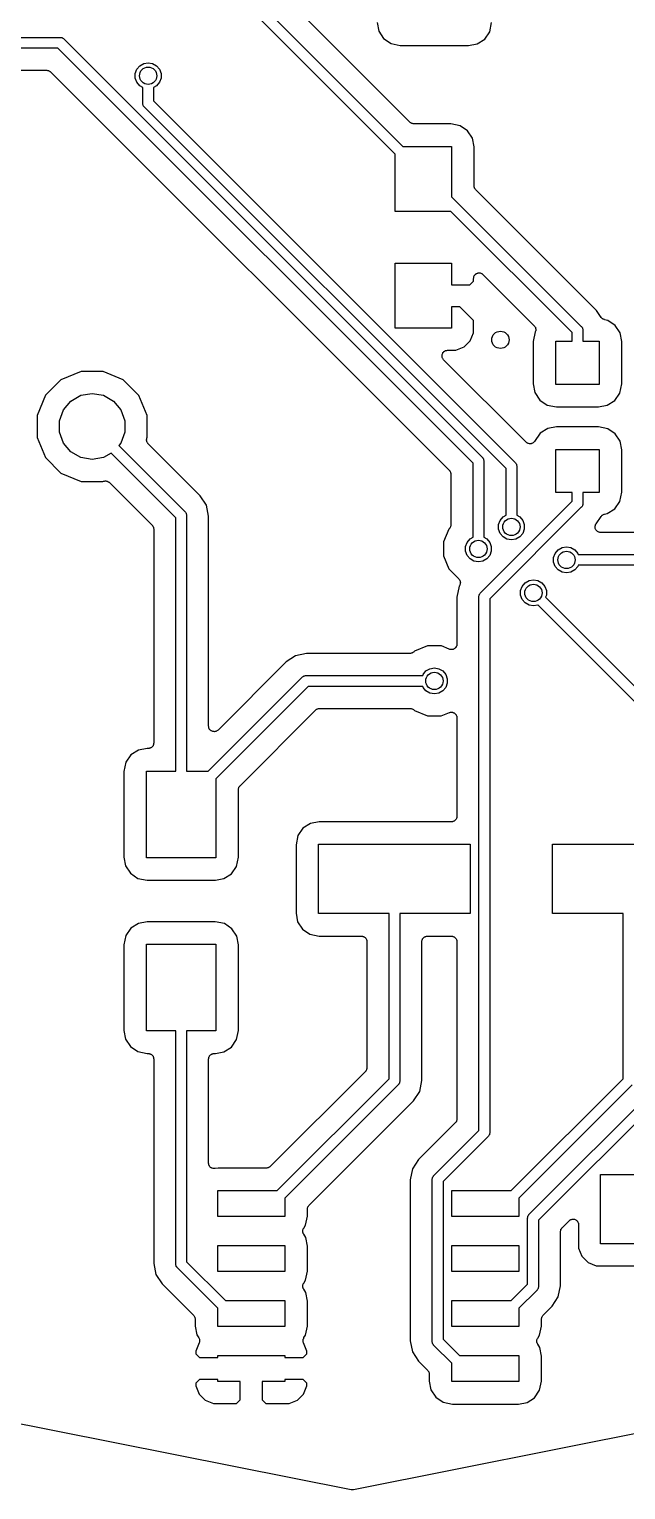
# Model space of a CAD drawing. Extents: x 10 to 287, y -200 to -10.
# Drawn here: x 142.54 to 156.31, y -129.42 to -95.7 of the extents above; entities that cross this region are included whole.
import ezdxf

# ---------------------------------------------------------------- set-up
doc = ezdxf.new("R2010")
doc.units = 0
doc.header["$MEASUREMENT"] = 0
doc.layers.add('BLACK', color=7, linetype='CONTINUOUS')

msp = doc.modelspace()

# ---------------------------------------------------------------- linework, layer by layer
at = {"layer": 'Black'}
for p, q in [((150.988, -98.5808), (146.795, -94.3881)), ((147.142, -94.381), (151.165, -98.404)), ((151.326, -97.8464), (148.585, -95.1058)), ((150.572, -95.5442), (150.609, -95.7435)), ((150.609, -95.7435), (150.721, -95.9171)), ((153.169, -95.7575), (153.212, -95.5433)), ((142.002, -95.887), (143.256, -95.887)), ((143.256, -95.887), (143.261, -95.888)), ((143.261, -95.888), (143.267, -95.8875)), ((143.267, -95.8875), (143.283, -95.8917)), ((143.283, -95.8917), (143.299, -95.8945)), ((143.299, -95.8945), (143.304, -95.8973)), ((143.304, -95.8973), (143.309, -95.8987)), ((143.309, -95.8987), (143.322, -95.9081)), ((143.322, -95.9081), (143.336, -95.9162)), ((143.336, -95.9162), (143.34, -95.9205)), ((143.34, -95.9205), (143.344, -95.9236)), ((143.344, -95.9236), (152.996, -105.576)), ((150.721, -95.9171), (150.891, -96.0331)), ((150.891, -96.0331), (151.105, -96.0764)), ((151.105, -96.0764), (152.68, -96.0764)), ((152.68, -96.0764), (152.879, -96.0389)), ((152.879, -96.0389), (153.053, -95.9272)), ((153.053, -95.9272), (153.169, -95.7575)), ((143.204, -96.137), (142.002, -96.137)), ((152.783, -105.716), (143.204, -96.137)), ((142.294, -96.645), (142.941, -96.645)), ((142.941, -96.645), (142.947, -96.646)), ((142.947, -96.646), (142.952, -96.6455)), ((142.952, -96.6455), (142.968, -96.6498)), ((142.968, -96.6498), (142.985, -96.6527)), ((142.985, -96.6527), (142.989, -96.6555)), ((142.989, -96.6555), (142.995, -96.6569)), ((142.995, -96.6569), (143.008, -96.6664)), ((143.008, -96.6664), (143.023, -96.6747)), ((143.023, -96.6747), (143.026, -96.679)), ((143.026, -96.679), (143.031, -96.6822)), ((143.031, -96.6822), (152.238, -105.889)), ((144.991, -96.7217), (145.027, -96.6234)), ((144.991, -96.8263), (144.991, -96.7217)), ((145.027, -96.6234), (145.094, -96.5433)), ((145.094, -96.5433), (145.185, -96.491)), ((145.185, -96.491), (145.288, -96.4729)), ((145.288, -96.4729), (145.391, -96.491)), ((145.391, -96.491), (145.482, -96.5433)), ((145.482, -96.5433), (145.549, -96.6234)), ((145.549, -96.6234), (145.585, -96.7217)), ((145.585, -96.7217), (145.585, -96.8263)), ((145.027, -96.9246), (144.991, -96.8263)), ((145.094, -97.0047), (145.027, -96.9246)), ((145.163, -97.0443), (145.094, -97.0047)), ((145.163, -97.4076), (145.163, -97.0443)), ((145.482, -97.0047), (145.413, -97.0443)), ((145.413, -97.0443), (145.413, -97.3558)), ((145.549, -96.9246), (145.482, -97.0047)), ((145.585, -96.8263), (145.549, -96.9246)), ((145.164, -97.413), (145.163, -97.4076)), ((145.163, -97.4185), (145.164, -97.413)), ((145.168, -97.4343), (145.163, -97.4185)), ((145.171, -97.4503), (145.168, -97.4343)), ((145.413, -97.3558), (153.758, -105.701)), ((145.173, -97.4551), (145.171, -97.4503)), ((145.175, -97.4604), (145.173, -97.4551)), ((145.184, -97.4738), (145.175, -97.4604)), ((145.192, -97.4879), (145.184, -97.4738)), ((145.196, -97.4915), (145.192, -97.4879)), ((145.2, -97.496), (145.196, -97.4915)), ((153.545, -105.841), (145.2, -97.496)), ((151.33, -97.8496), (151.326, -97.8464)), ((151.334, -97.8538), (151.33, -97.8496)), ((151.348, -97.8621), (151.334, -97.8538)), ((151.362, -97.8717), (151.348, -97.8621)), ((151.367, -97.8731), (151.362, -97.8717)), ((151.372, -97.8759), (151.367, -97.8731)), ((151.388, -97.8788), (151.372, -97.8759)), ((151.404, -97.8831), (151.388, -97.8788)), ((151.41, -97.8826), (151.404, -97.8831)), ((151.415, -97.8836), (151.41, -97.8826)), ((152.275, -97.8836), (151.415, -97.8836)), ((152.489, -97.9269), (152.275, -97.8836)), ((152.659, -98.0429), (152.489, -97.9269)), ((152.771, -98.2165), (152.659, -98.0429)), ((151.165, -98.404), (152.288, -98.404)), ((152.288, -98.404), (152.288, -99.5652)), ((152.808, -98.4158), (152.771, -98.2165)), ((152.808, -99.3146), (152.808, -98.4158)), ((150.988, -99.904), (150.988, -98.5808)), ((152.809, -99.3201), (152.808, -99.3146)), ((152.809, -99.3257), (152.809, -99.3201)), ((152.813, -99.3417), (152.809, -99.3257)), ((152.816, -99.3581), (152.813, -99.3417)), ((152.819, -99.3629), (152.816, -99.3581)), ((152.82, -99.3683), (152.819, -99.3629)), ((152.83, -99.3819), (152.82, -99.3683)), ((152.838, -99.3963), (152.83, -99.3819)), ((152.842, -99.3999), (152.838, -99.3963)), ((152.846, -99.4044), (152.842, -99.3999)), ((155.633, -102.192), (152.846, -99.4044)), ((152.288, -99.5652), (155.282, -102.56)), ((152.273, -99.904), (150.988, -99.904)), ((155.069, -102.7), (152.273, -99.904)), ((150.988, -102.604), (150.988, -101.104)), ((150.988, -101.104), (152.288, -101.104)), ((152.288, -101.104), (152.288, -101.6)), ((152.796, -101.452), (152.799, -101.435)), ((152.796, -101.516), (152.796, -101.452)), ((152.799, -101.435), (152.8, -101.419)), ((152.8, -101.419), (152.803, -101.414)), ((152.803, -101.414), (152.804, -101.408)), ((152.804, -101.408), (152.812, -101.394)), ((152.812, -101.394), (152.819, -101.379)), ((152.819, -101.379), (152.823, -101.375)), ((152.823, -101.375), (152.826, -101.37)), ((152.826, -101.37), (152.838, -101.36)), ((152.838, -101.36), (152.85, -101.348)), ((152.85, -101.348), (152.855, -101.345)), ((152.855, -101.345), (152.859, -101.342)), ((152.859, -101.342), (152.875, -101.336)), ((152.875, -101.336), (152.89, -101.329)), ((152.89, -101.329), (152.896, -101.329)), ((152.896, -101.329), (152.901, -101.327)), ((152.901, -101.327), (152.918, -101.327)), ((152.918, -101.327), (152.934, -101.325)), ((152.934, -101.325), (152.939, -101.327)), ((152.939, -101.327), (152.945, -101.327)), ((152.945, -101.327), (152.961, -101.332)), ((152.961, -101.332), (152.977, -101.337)), ((152.977, -101.337), (152.981, -101.34)), ((152.981, -101.34), (152.987, -101.342)), ((152.987, -101.342), (152.999, -101.352)), ((152.999, -101.352), (153.013, -101.362)), ((153.013, -101.362), (154.195, -102.545)), ((152.288, -101.6), (152.712, -101.6)), ((152.712, -101.6), (152.796, -101.516)), ((152.477, -102.108), (152.288, -102.108)), ((152.288, -102.108), (152.288, -102.604)), ((152.796, -102.427), (152.477, -102.108)), ((152.796, -102.705), (152.796, -102.427)), ((155.74, -102.352), (155.633, -102.192)), ((155.744, -102.356), (155.74, -102.352)), ((155.746, -102.36), (155.744, -102.356)), ((155.759, -102.371), (155.746, -102.36)), ((155.77, -102.384), (155.759, -102.371)), ((155.775, -102.386), (155.77, -102.384)), ((155.779, -102.39), (155.775, -102.386)), ((155.795, -102.396), (155.779, -102.39)), ((155.81, -102.403), (155.795, -102.396)), ((155.815, -102.404), (155.81, -102.403)), ((155.82, -102.406), (155.815, -102.404)), ((155.895, -102.421), (155.82, -102.406)), ((156.065, -102.537), (155.895, -102.421)), ((152.288, -102.604), (150.988, -102.604)), ((152.719, -102.892), (152.796, -102.705)), ((154.219, -102.688), (154.174, -102.911)), ((154.195, -102.545), (154.208, -102.562)), ((154.208, -102.562), (154.22, -102.579)), ((154.228, -102.667), (154.219, -102.687)), ((154.219, -102.687), (154.219, -102.688)), ((154.22, -102.579), (154.22, -102.58)), ((154.22, -102.58), (154.221, -102.581)), ((154.221, -102.581), (154.226, -102.601)), ((154.226, -102.601), (154.232, -102.622)), ((154.229, -102.666), (154.228, -102.667)), ((154.228, -102.667), (154.228, -102.667)), ((154.23, -102.644), (154.229, -102.666)), ((154.232, -102.623), (154.23, -102.644)), ((154.232, -102.622), (154.232, -102.623)), ((154.232, -102.623), (154.232, -102.623)), ((155.069, -102.898), (155.069, -102.7)), ((155.282, -102.56), (155.286, -102.564)), ((155.286, -102.564), (155.29, -102.568)), ((155.29, -102.568), (155.298, -102.582)), ((155.298, -102.582), (155.307, -102.595)), ((155.307, -102.595), (155.309, -102.6)), ((155.309, -102.6), (155.311, -102.605)), ((155.311, -102.605), (155.314, -102.621)), ((155.314, -102.621), (155.319, -102.637)), ((155.319, -102.637), (155.318, -102.643)), ((155.318, -102.643), (155.319, -102.648)), ((155.319, -102.648), (155.319, -102.898)), ((156.177, -102.711), (156.065, -102.537)), ((156.214, -102.91), (156.177, -102.711)), ((152.084, -103.175), (152.088, -103.171)), ((152.088, -103.171), (152.09, -103.166)), ((152.09, -103.166), (152.102, -103.154)), ((152.102, -103.154), (152.113, -103.142)), ((152.113, -103.142), (152.117, -103.139)), ((152.117, -103.139), (152.121, -103.135)), ((152.121, -103.135), (152.136, -103.128)), ((152.136, -103.128), (152.151, -103.12)), ((152.151, -103.12), (152.156, -103.119)), ((152.156, -103.119), (152.161, -103.116)), ((152.161, -103.116), (152.178, -103.115)), ((152.178, -103.115), (152.194, -103.112)), ((152.194, -103.112), (152.389, -103.112)), ((152.389, -103.112), (152.576, -103.035)), ((152.576, -103.035), (152.719, -102.892)), ((154.174, -102.911), (154.174, -103.886)), ((154.694, -103.898), (154.694, -102.898)), ((154.694, -102.898), (155.069, -102.898)), ((155.319, -102.898), (155.694, -102.898)), ((155.694, -102.898), (155.694, -103.898)), ((156.214, -103.885), (156.214, -102.91)), ((152.068, -103.25), (152.069, -103.234)), ((152.069, -103.255), (152.068, -103.25)), ((152.069, -103.217), (152.071, -103.212)), ((152.069, -103.234), (152.069, -103.217)), ((152.069, -103.261), (152.069, -103.255)), ((152.075, -103.277), (152.069, -103.261)), ((152.071, -103.212), (152.072, -103.206)), ((152.072, -103.206), (152.079, -103.191)), ((152.079, -103.293), (152.075, -103.277)), ((152.079, -103.191), (152.084, -103.175)), ((152.082, -103.297), (152.079, -103.293)), ((152.084, -103.302), (152.082, -103.297)), ((152.095, -103.315), (152.084, -103.302)), ((152.104, -103.329), (152.095, -103.315)), ((154.009, -105.234), (152.104, -103.329)), ((143.276, -103.793), (142.918, -104.15)), ((143.742, -103.6), (143.276, -103.793)), ((144.248, -103.6), (143.742, -103.6)), ((144.714, -103.794), (144.248, -103.6)), ((145.071, -104.152), (144.714, -103.794)), ((142.918, -104.15), (142.724, -104.616)), ((143.502, -104.284), (143.732, -104.151)), ((143.732, -104.151), (143.994, -104.105)), ((143.994, -104.105), (144.256, -104.151)), ((144.256, -104.151), (144.486, -104.284)), ((145.264, -104.618), (145.071, -104.152)), ((154.174, -103.886), (154.211, -104.085)), ((154.211, -104.085), (154.323, -104.259)), ((155.694, -103.898), (154.694, -103.898)), ((156.055, -104.269), (156.171, -104.099)), ((156.171, -104.099), (156.214, -103.885)), ((143.241, -104.737), (143.332, -104.488)), ((143.332, -104.488), (143.502, -104.284)), ((144.486, -104.284), (144.656, -104.488)), ((144.656, -104.488), (144.747, -104.737)), ((154.323, -104.259), (154.493, -104.375)), ((154.493, -104.375), (154.707, -104.418)), ((154.707, -104.418), (155.682, -104.418)), ((155.682, -104.418), (155.881, -104.381)), ((155.881, -104.381), (156.055, -104.269)), ((142.724, -104.616), (142.724, -105.122)), ((143.241, -105.003), (143.241, -104.737)), ((144.747, -104.737), (144.747, -105.003)), ((145.264, -105.124), (145.264, -104.618)), ((142.724, -105.122), (142.917, -105.588)), ((143.332, -105.252), (143.241, -105.003)), ((144.747, -105.003), (144.656, -105.252)), ((145.251, -105.174), (145.254, -105.16)), ((145.252, -105.182), (145.251, -105.174)), ((145.252, -105.19), (145.252, -105.182)), ((145.255, -105.204), (145.252, -105.19)), ((145.254, -105.16), (145.256, -105.147)), ((145.256, -105.147), (145.259, -105.139)), ((145.259, -105.139), (145.261, -105.131)), ((145.261, -105.131), (145.264, -105.124)), ((154.333, -105.027), (154.204, -105.216)), ((154.507, -104.915), (154.333, -105.027)), ((154.706, -104.878), (154.507, -104.915)), ((155.681, -104.878), (154.706, -104.878)), ((155.895, -104.921), (155.681, -104.878)), ((156.065, -105.037), (155.895, -104.921)), ((156.177, -105.211), (156.065, -105.037)), ((143.502, -105.456), (143.332, -105.252)), ((143.732, -105.589), (143.502, -105.456)), ((144.433, -105.486), (144.256, -105.589)), ((145.925, -106.978), (144.433, -105.486)), ((144.656, -105.252), (144.609, -105.309)), ((144.609, -105.309), (146.138, -106.838)), ((145.257, -105.217), (145.255, -105.204)), ((145.261, -105.225), (145.257, -105.217)), ((145.263, -105.233), (145.261, -105.225)), ((145.271, -105.244), (145.263, -105.233)), ((145.277, -105.257), (145.271, -105.244)), ((145.284, -105.262), (145.277, -105.257)), ((145.288, -105.269), (145.284, -105.262)), ((146.489, -106.47), (145.288, -105.269)), ((154.01, -105.234), (154.009, -105.234)), ((154.01, -105.235), (154.01, -105.234)), ((154.028, -105.247), (154.01, -105.235)), ((154.045, -105.259), (154.028, -105.247)), ((154.046, -105.259), (154.045, -105.259)), ((154.047, -105.26), (154.046, -105.259)), ((154.067, -105.265), (154.047, -105.26)), ((154.088, -105.27), (154.067, -105.265)), ((154.089, -105.27), (154.088, -105.27)), ((154.111, -105.268), (154.089, -105.271)), ((154.089, -105.271), (154.089, -105.27)), ((154.132, -105.267), (154.111, -105.268)), ((154.133, -105.266), (154.132, -105.267)), ((154.153, -105.257), (154.133, -105.266)), ((154.133, -105.266), (154.133, -105.266)), ((154.172, -105.248), (154.153, -105.257)), ((154.173, -105.247), (154.172, -105.247)), ((154.172, -105.247), (154.172, -105.248)), ((154.188, -105.232), (154.173, -105.247)), ((154.203, -105.217), (154.188, -105.232)), ((154.204, -105.216), (154.203, -105.216)), ((154.203, -105.216), (154.203, -105.217)), ((154.694, -106.398), (154.694, -105.398)), ((154.694, -105.398), (155.694, -105.398)), ((155.694, -105.398), (155.694, -106.398)), ((156.214, -105.41), (156.177, -105.211)), ((156.214, -106.385), (156.214, -105.41)), ((142.917, -105.588), (143.274, -105.946)), ((143.994, -105.635), (143.732, -105.589)), ((144.256, -105.589), (143.994, -105.635)), ((152.783, -107.426), (152.783, -105.716)), ((152.996, -105.576), (153, -105.58)), ((153, -105.58), (153.004, -105.584)), ((153.004, -105.584), (153.012, -105.598)), ((153.012, -105.598), (153.021, -105.611)), ((153.021, -105.611), (153.023, -105.616)), ((153.023, -105.616), (153.025, -105.621)), ((153.025, -105.621), (153.028, -105.637)), ((153.028, -105.637), (153.033, -105.653)), ((153.033, -105.653), (153.032, -105.659)), ((153.032, -105.659), (153.033, -105.664)), ((153.033, -105.664), (153.033, -107.426)), ((153.545, -106.918), (153.545, -105.841)), ((153.758, -105.701), (153.762, -105.706)), ((153.762, -105.706), (153.766, -105.709)), ((153.766, -105.709), (153.774, -105.723)), ((153.774, -105.723), (153.783, -105.737)), ((153.783, -105.737), (153.785, -105.742)), ((153.785, -105.742), (153.787, -105.747)), ((153.787, -105.747), (153.79, -105.763)), ((153.79, -105.763), (153.795, -105.779)), ((153.795, -105.779), (153.794, -105.784)), ((153.794, -105.784), (153.795, -105.79)), ((153.795, -105.79), (153.795, -106.918)), ((143.274, -105.946), (143.74, -106.14)), ((143.74, -106.14), (144.246, -106.14)), ((144.246, -106.14), (144.255, -106.136)), ((144.255, -106.136), (144.263, -106.135)), ((144.263, -106.135), (144.27, -106.131)), ((144.27, -106.131), (144.284, -106.13)), ((144.284, -106.13), (144.298, -106.127)), ((144.298, -106.127), (144.306, -106.128)), ((144.306, -106.128), (144.314, -106.127)), ((144.314, -106.127), (144.328, -106.131)), ((144.328, -106.131), (144.341, -106.133)), ((144.341, -106.133), (144.349, -106.137)), ((144.349, -106.137), (144.357, -106.139)), ((144.357, -106.139), (144.368, -106.147)), ((144.368, -106.147), (144.38, -106.153)), ((144.38, -106.153), (144.386, -106.159)), ((144.386, -106.159), (144.393, -106.164)), ((144.393, -106.164), (145.38, -107.151)), ((152.238, -105.889), (152.241, -105.894)), ((152.241, -105.894), (152.245, -105.897)), ((152.245, -105.897), (152.254, -105.912)), ((152.254, -105.912), (152.263, -105.925)), ((152.263, -105.925), (152.265, -105.931)), ((152.265, -105.931), (152.267, -105.935)), ((152.267, -105.935), (152.27, -105.952)), ((152.27, -105.952), (152.275, -105.968)), ((152.275, -105.968), (152.274, -105.973)), ((152.274, -105.973), (152.275, -105.979)), ((152.275, -105.979), (152.275, -107.134)), ((146.633, -106.685), (146.489, -106.47)), ((155.069, -106.398), (154.694, -106.398)), ((155.069, -106.596), (155.069, -106.398)), ((155.694, -106.398), (155.319, -106.398)), ((155.319, -106.398), (155.319, -106.648)), ((156.171, -106.599), (156.214, -106.385)), ((146.138, -106.838), (146.142, -106.842)), ((146.142, -106.842), (146.146, -106.846)), ((146.146, -106.846), (146.154, -106.86)), ((146.154, -106.86), (146.163, -106.873)), ((146.163, -106.873), (146.165, -106.878)), ((146.165, -106.878), (146.167, -106.883)), ((146.683, -106.939), (146.633, -106.685)), ((152.957, -108.709), (155.069, -106.596)), ((155.282, -106.736), (153.17, -108.849)), ((155.286, -106.732), (155.282, -106.736)), ((155.29, -106.728), (155.286, -106.732)), ((155.298, -106.714), (155.29, -106.728)), ((155.307, -106.701), (155.298, -106.714)), ((155.309, -106.696), (155.307, -106.701)), ((155.311, -106.691), (155.309, -106.696)), ((155.314, -106.675), (155.311, -106.691)), ((155.319, -106.659), (155.314, -106.675)), ((155.319, -106.648), (155.318, -106.653)), ((155.318, -106.653), (155.319, -106.659)), ((155.82, -106.892), (155.881, -106.881)), ((155.881, -106.881), (156.055, -106.769)), ((156.055, -106.769), (156.171, -106.599)), ((145.38, -107.151), (145.383, -107.156)), ((145.383, -107.156), (145.387, -107.159)), ((145.387, -107.159), (145.396, -107.174)), ((145.396, -107.174), (145.405, -107.187)), ((145.405, -107.187), (145.407, -107.193)), ((145.407, -107.193), (145.409, -107.197)), ((145.409, -107.197), (145.412, -107.214)), ((145.412, -107.214), (145.417, -107.23)), ((145.925, -112.824), (145.925, -106.978)), ((146.167, -106.883), (146.17, -106.899)), ((146.17, -106.899), (146.175, -106.915)), ((146.175, -106.915), (146.174, -106.921)), ((146.174, -106.921), (146.175, -106.926)), ((146.175, -106.926), (146.175, -112.824)), ((146.683, -111.789), (146.683, -106.939)), ((152.245, -107.215), (152.241, -107.219)), ((152.254, -107.201), (152.245, -107.215)), ((152.263, -107.187), (152.254, -107.201)), ((152.265, -107.182), (152.263, -107.187)), ((152.267, -107.177), (152.265, -107.182)), ((152.27, -107.161), (152.267, -107.177)), ((152.275, -107.145), (152.27, -107.161)), ((152.275, -107.134), (152.274, -107.139)), ((152.274, -107.139), (152.275, -107.145)), ((153.373, -107.136), (153.409, -107.037)), ((153.373, -107.24), (153.373, -107.136)), ((153.409, -107.037), (153.476, -106.957)), ((153.476, -106.957), (153.545, -106.918)), ((153.795, -106.918), (153.864, -106.957)), ((153.864, -106.957), (153.931, -107.037)), ((153.931, -107.037), (153.967, -107.136)), ((153.967, -107.136), (153.967, -107.24)), ((155.6, -107.179), (155.602, -107.174)), ((155.602, -107.195), (155.6, -107.179)), ((155.602, -107.168), (155.607, -107.152)), ((155.602, -107.174), (155.602, -107.168)), ((155.602, -107.212), (155.602, -107.195)), ((155.604, -107.217), (155.602, -107.212)), ((155.604, -107.223), (155.604, -107.217)), ((155.607, -107.152), (155.612, -107.136)), ((155.612, -107.136), (155.615, -107.132)), ((155.615, -107.132), (155.617, -107.126)), ((155.617, -107.126), (155.625, -107.117)), ((155.625, -107.117), (155.626, -107.115)), ((155.626, -107.115), (155.738, -106.947)), ((155.738, -106.947), (155.742, -106.942)), ((155.742, -106.942), (155.746, -106.937)), ((155.746, -106.937), (155.758, -106.926)), ((155.758, -106.926), (155.769, -106.915)), ((155.769, -106.915), (155.774, -106.912)), ((155.774, -106.912), (155.779, -106.908)), ((155.779, -106.908), (155.794, -106.902)), ((155.794, -106.902), (155.808, -106.895)), ((155.808, -106.895), (155.814, -106.895)), ((155.814, -106.895), (155.82, -106.892)), ((145.417, -107.23), (145.416, -107.235)), ((145.416, -107.235), (145.417, -107.241)), ((145.417, -107.241), (145.417, -112.177)), ((152.223, -107.238), (152.1, -107.535)), ((152.1, -107.535), (152.1, -107.856)), ((152.238, -107.223), (152.223, -107.238)), ((152.241, -107.219), (152.238, -107.223)), ((152.611, -107.644), (152.647, -107.545)), ((152.647, -107.545), (152.714, -107.465)), ((152.714, -107.465), (152.783, -107.426)), ((153.033, -107.426), (153.102, -107.465)), ((153.102, -107.465), (153.169, -107.545)), ((153.169, -107.545), (153.205, -107.644)), ((153.409, -107.339), (153.373, -107.24)), ((153.476, -107.419), (153.409, -107.339)), ((153.567, -107.471), (153.476, -107.419)), ((153.67, -107.489), (153.567, -107.471)), ((153.773, -107.471), (153.67, -107.489)), ((153.864, -107.419), (153.773, -107.471)), ((153.931, -107.339), (153.864, -107.419)), ((153.967, -107.24), (153.931, -107.339)), ((155.611, -107.238), (155.604, -107.223)), ((155.617, -107.253), (155.611, -107.238)), ((155.62, -107.258), (155.617, -107.253)), ((155.623, -107.263), (155.62, -107.258)), ((155.635, -107.275), (155.623, -107.263)), ((155.645, -107.287), (155.635, -107.275)), ((155.65, -107.29), (155.645, -107.287)), ((155.654, -107.294), (155.65, -107.29)), ((155.669, -107.301), (155.654, -107.294)), ((155.683, -107.309), (155.669, -107.301)), ((155.689, -107.31), (155.683, -107.309)), ((155.694, -107.313), (155.689, -107.31)), ((155.71, -107.314), (155.694, -107.313)), ((155.727, -107.317), (155.71, -107.314)), ((157.931, -107.317), (155.727, -107.317)), ((152.1, -107.856), (152.223, -108.153)), ((152.611, -107.748), (152.611, -107.644)), ((152.647, -107.847), (152.611, -107.748)), ((152.714, -107.927), (152.647, -107.847)), ((153.169, -107.847), (153.102, -107.927)), ((153.205, -107.748), (153.169, -107.847)), ((153.205, -107.644), (153.205, -107.748)), ((154.643, -107.898), (154.679, -107.799)), ((154.679, -107.799), (154.746, -107.719)), ((154.746, -107.719), (154.837, -107.667)), ((154.837, -107.667), (154.94, -107.649)), ((154.94, -107.649), (155.043, -107.667)), ((155.043, -107.667), (155.134, -107.719)), ((155.134, -107.719), (155.201, -107.799)), ((155.201, -107.799), (155.21, -107.825)), ((155.21, -107.825), (158.766, -107.825)), ((152.223, -108.153), (152.454, -108.385)), ((152.805, -107.979), (152.714, -107.927)), ((152.908, -107.997), (152.805, -107.979)), ((153.011, -107.979), (152.908, -107.997)), ((153.102, -107.927), (153.011, -107.979)), ((154.643, -108.002), (154.643, -107.898)), ((154.679, -108.101), (154.643, -108.002)), ((154.746, -108.181), (154.679, -108.101)), ((154.837, -108.233), (154.746, -108.181)), ((155.134, -108.181), (155.043, -108.233)), ((155.201, -108.101), (155.134, -108.181)), ((155.21, -108.075), (155.201, -108.101)), ((158.714, -108.075), (155.21, -108.075)), ((152.462, -108.556), (152.412, -108.81)), ((152.454, -108.385), (152.466, -108.402)), ((152.47, -108.545), (152.462, -108.556)), ((152.466, -108.402), (152.478, -108.418)), ((152.478, -108.526), (152.47, -108.545)), ((152.478, -108.418), (152.478, -108.42)), ((152.478, -108.42), (152.479, -108.421)), ((152.487, -108.507), (152.478, -108.526)), ((152.479, -108.421), (152.484, -108.441)), ((152.484, -108.441), (152.49, -108.461)), ((152.489, -108.484), (152.487, -108.505)), ((152.487, -108.505), (152.487, -108.506)), ((152.487, -108.506), (152.487, -108.507)), ((152.491, -108.464), (152.489, -108.484)), ((152.49, -108.461), (152.49, -108.462)), ((152.49, -108.462), (152.491, -108.464)), ((153.881, -108.66), (153.917, -108.561)), ((153.917, -108.561), (153.984, -108.481)), ((153.984, -108.481), (154.075, -108.429)), ((154.075, -108.429), (154.178, -108.411)), ((154.178, -108.411), (154.281, -108.429)), ((154.281, -108.429), (154.372, -108.481)), ((154.372, -108.481), (154.439, -108.561)), ((154.439, -108.561), (154.475, -108.66)), ((154.94, -108.251), (154.837, -108.233)), ((155.043, -108.233), (154.94, -108.251)), ((152.412, -108.81), (152.412, -109.895)), ((152.92, -108.786), (152.925, -108.77)), ((152.921, -108.792), (152.92, -108.786)), ((152.92, -108.797), (152.921, -108.792)), ((152.92, -121.12), (152.92, -108.797)), ((152.925, -108.77), (152.928, -108.754)), ((152.928, -108.754), (152.93, -108.749)), ((152.93, -108.749), (152.932, -108.744)), ((152.932, -108.744), (152.941, -108.731)), ((152.941, -108.731), (152.949, -108.717)), ((152.949, -108.717), (152.953, -108.713)), ((152.953, -108.713), (152.957, -108.709)), ((153.17, -108.849), (153.17, -121.172)), ((153.881, -108.764), (153.881, -108.66)), ((153.917, -108.863), (153.881, -108.764)), ((153.984, -108.943), (153.917, -108.863)), ((154.475, -108.764), (154.457, -108.814)), ((154.457, -108.814), (159.346, -113.704)), ((154.475, -108.66), (154.475, -108.764)), ((154.075, -108.995), (153.984, -108.943)), ((154.178, -109.013), (154.075, -108.995)), ((154.281, -108.995), (154.178, -109.013)), ((154.283, -108.994), (154.281, -108.995)), ((159.133, -113.844), (154.283, -108.994)), ((152.41, -109.908), (152.409, -109.922)), ((152.412, -109.895), (152.41, -109.908)), ((148.689, -110.161), (148.474, -110.305)), ((148.943, -110.111), (148.689, -110.161)), ((151.33, -110.111), (148.943, -110.111)), ((151.335, -110.11), (151.33, -110.111)), ((151.341, -110.111), (151.335, -110.11)), ((151.357, -110.106), (151.341, -110.111)), ((151.373, -110.103), (151.357, -110.106)), ((151.378, -110.101), (151.373, -110.103)), ((151.383, -110.099), (151.378, -110.101)), ((151.397, -110.09), (151.383, -110.099)), ((151.412, -110.081), (151.397, -110.09)), ((151.415, -110.077), (151.412, -110.081)), ((151.42, -110.074), (151.415, -110.077)), ((151.435, -110.059), (151.42, -110.074)), ((151.732, -109.936), (151.435, -110.059)), ((152.053, -109.936), (151.732, -109.936)), ((152.236, -110.012), (152.053, -109.936)), ((152.25, -110.015), (152.236, -110.012)), ((152.263, -110.02), (152.25, -110.015)), ((152.271, -110.02), (152.263, -110.02)), ((152.279, -110.022), (152.271, -110.02)), ((152.293, -110.02), (152.279, -110.022)), ((152.307, -110.02), (152.293, -110.02)), ((152.315, -110.017), (152.307, -110.02)), ((152.323, -110.016), (152.315, -110.017)), ((152.335, -110.01), (152.323, -110.016)), ((152.349, -110.005), (152.335, -110.01)), ((152.355, -109.999), (152.349, -110.005)), ((152.362, -109.996), (152.355, -109.999)), ((152.372, -109.985), (152.362, -109.996)), ((152.382, -109.976), (152.372, -109.985)), ((152.386, -109.969), (152.382, -109.976)), ((152.392, -109.963), (152.386, -109.969)), ((152.397, -109.95), (152.392, -109.963)), ((152.404, -109.938), (152.397, -109.95)), ((152.406, -109.93), (152.404, -109.938)), ((152.409, -109.922), (152.406, -109.93)), ((148.474, -110.305), (146.9, -111.879)), ((151.631, -110.593), (151.698, -110.513)), ((151.698, -110.513), (151.789, -110.461)), ((151.789, -110.461), (151.892, -110.443)), ((151.892, -110.443), (151.995, -110.461)), ((151.995, -110.461), (152.086, -110.513)), ((152.086, -110.513), (152.153, -110.593)), ((146.673, -112.824), (148.842, -110.656)), ((148.982, -110.869), (146.85, -113.001)), ((148.842, -110.656), (148.846, -110.652)), ((148.846, -110.652), (148.85, -110.648)), ((148.85, -110.648), (148.864, -110.64)), ((148.864, -110.64), (148.877, -110.631)), ((148.877, -110.631), (148.882, -110.629)), ((148.882, -110.629), (148.887, -110.627)), ((148.887, -110.627), (148.903, -110.624)), ((148.903, -110.624), (148.919, -110.619)), ((148.919, -110.619), (148.925, -110.62)), ((148.925, -110.62), (148.93, -110.619)), ((148.93, -110.619), (151.622, -110.619)), ((151.622, -110.869), (148.982, -110.869)), ((151.622, -110.619), (151.631, -110.593)), ((151.631, -110.895), (151.622, -110.869)), ((151.698, -110.975), (151.631, -110.895)), ((152.153, -110.895), (152.086, -110.975)), ((152.153, -110.593), (152.189, -110.692)), ((152.189, -110.796), (152.153, -110.895)), ((152.189, -110.692), (152.189, -110.796)), ((151.789, -111.027), (151.698, -110.975)), ((151.892, -111.045), (151.789, -111.027)), ((151.995, -111.027), (151.892, -111.045)), ((152.086, -110.975), (151.995, -111.027)), ((147.408, -113.162), (149.155, -111.414)), ((149.155, -111.414), (149.16, -111.411)), ((149.16, -111.411), (149.163, -111.407)), ((149.163, -111.407), (149.178, -111.398)), ((149.178, -111.398), (149.191, -111.389)), ((149.191, -111.389), (149.197, -111.387)), ((149.197, -111.387), (149.201, -111.385)), ((149.201, -111.385), (149.218, -111.382)), ((149.218, -111.382), (149.234, -111.377)), ((149.234, -111.377), (149.239, -111.378)), ((149.239, -111.378), (149.245, -111.377)), ((149.245, -111.377), (151.33, -111.377)), ((151.33, -111.377), (151.335, -111.378)), ((151.335, -111.378), (151.341, -111.377)), ((151.341, -111.377), (151.357, -111.382)), ((151.357, -111.382), (151.373, -111.385)), ((151.373, -111.385), (151.378, -111.387)), ((151.378, -111.387), (151.383, -111.389)), ((151.383, -111.389), (151.397, -111.398)), ((151.397, -111.398), (151.411, -111.407)), ((151.411, -111.407), (151.415, -111.411)), ((151.415, -111.411), (151.419, -111.414)), ((151.419, -111.414), (151.434, -111.429)), ((151.434, -111.429), (151.731, -111.552)), ((151.731, -111.552), (152.052, -111.552)), ((152.052, -111.552), (152.237, -111.476)), ((152.237, -111.476), (152.25, -111.473)), ((152.25, -111.473), (152.263, -111.468)), ((152.263, -111.468), (152.271, -111.468)), ((152.271, -111.468), (152.28, -111.466)), ((152.28, -111.466), (152.293, -111.468)), ((152.293, -111.468), (152.307, -111.468)), ((152.307, -111.468), (152.315, -111.471)), ((152.315, -111.471), (152.323, -111.472)), ((152.323, -111.472), (152.336, -111.479)), ((152.336, -111.479), (152.349, -111.483)), ((152.349, -111.483), (152.355, -111.489)), ((152.355, -111.489), (152.362, -111.493)), ((152.362, -111.493), (152.372, -111.503)), ((152.372, -111.503), (152.382, -111.512)), ((152.382, -111.512), (152.386, -111.519)), ((152.386, -111.519), (152.392, -111.525)), ((152.392, -111.525), (152.397, -111.538)), ((152.397, -111.538), (152.404, -111.55)), ((152.404, -111.55), (152.406, -111.558)), ((152.406, -111.558), (152.409, -111.566)), ((152.409, -111.566), (152.41, -111.58)), ((152.41, -111.58), (152.412, -111.593)), ((152.412, -111.593), (152.412, -113.869)), ((146.686, -111.806), (146.683, -111.789)), ((146.687, -111.822), (146.686, -111.806)), ((146.69, -111.827), (146.687, -111.822)), ((146.691, -111.833), (146.69, -111.827)), ((146.699, -111.847), (146.691, -111.833)), ((146.706, -111.862), (146.699, -111.847)), ((146.71, -111.866), (146.706, -111.862)), ((146.713, -111.871), (146.71, -111.866)), ((146.725, -111.881), (146.713, -111.871)), ((146.737, -111.893), (146.725, -111.881)), ((146.742, -111.896), (146.737, -111.893)), ((146.746, -111.899), (146.742, -111.896)), ((146.762, -111.905), (146.746, -111.899)), ((146.777, -111.912), (146.762, -111.905)), ((146.783, -111.912), (146.777, -111.912)), ((146.788, -111.914), (146.783, -111.912)), ((146.805, -111.914), (146.788, -111.914)), ((146.821, -111.916), (146.805, -111.914)), ((146.826, -111.914), (146.821, -111.916)), ((146.832, -111.914), (146.826, -111.914)), ((146.848, -111.909), (146.832, -111.914)), ((146.864, -111.904), (146.848, -111.909)), ((146.868, -111.901), (146.864, -111.904)), ((146.874, -111.899), (146.868, -111.901)), ((146.886, -111.889), (146.874, -111.899)), ((146.9, -111.879), (146.886, -111.889)), ((145.372, -112.274), (145.362, -112.279)), ((145.379, -112.265), (145.372, -112.274)), ((145.387, -112.258), (145.379, -112.265)), ((145.393, -112.249), (145.387, -112.258)), ((145.4, -112.24), (145.393, -112.249)), ((145.404, -112.23), (145.4, -112.24)), ((145.409, -112.22), (145.404, -112.23)), ((145.411, -112.209), (145.409, -112.22)), ((145.415, -112.199), (145.411, -112.209)), ((145.417, -112.177), (145.415, -112.188)), ((145.415, -112.188), (145.415, -112.199)), ((144.889, -112.453), (144.773, -112.623)), ((145.063, -112.341), (144.889, -112.453)), ((145.262, -112.304), (145.063, -112.341)), ((145.29, -112.304), (145.262, -112.304)), ((145.301, -112.302), (145.29, -112.304)), ((145.312, -112.302), (145.301, -112.302)), ((145.322, -112.298), (145.312, -112.302)), ((145.333, -112.296), (145.322, -112.298)), ((145.343, -112.29), (145.333, -112.296)), ((145.353, -112.287), (145.343, -112.29)), ((145.362, -112.279), (145.353, -112.287)), ((144.773, -112.623), (144.73, -112.837)), ((144.73, -112.837), (144.73, -114.812)), ((145.25, -114.824), (145.25, -112.824)), ((145.25, -112.824), (145.925, -112.824)), ((146.175, -112.824), (146.673, -112.824)), ((146.85, -113.001), (146.85, -114.824)), ((147.37, -113.251), (147.371, -113.246)), ((147.37, -114.811), (147.37, -113.251)), ((147.371, -113.24), (147.375, -113.224)), ((147.371, -113.246), (147.371, -113.24)), ((147.375, -113.224), (147.378, -113.208)), ((147.378, -113.208), (147.381, -113.203)), ((147.381, -113.203), (147.382, -113.198)), ((147.382, -113.198), (147.392, -113.184)), ((147.392, -113.184), (147.4, -113.17)), ((147.4, -113.17), (147.404, -113.166)), ((147.404, -113.166), (147.408, -113.162)), ((152.374, -113.957), (152.367, -113.966)), ((152.382, -113.95), (152.374, -113.957)), ((152.388, -113.941), (152.382, -113.95)), ((152.395, -113.932), (152.388, -113.941)), ((152.399, -113.922), (152.395, -113.932)), ((152.404, -113.912), (152.399, -113.922)), ((152.406, -113.901), (152.404, -113.912)), ((152.41, -113.891), (152.406, -113.901)), ((152.412, -113.869), (152.41, -113.879)), ((152.41, -113.879), (152.41, -113.891)), ((148.859, -114.145), (148.743, -114.315)), ((149.033, -114.033), (148.859, -114.145)), ((149.232, -113.996), (149.033, -114.033)), ((152.285, -113.996), (149.232, -113.996)), ((152.296, -113.994), (152.285, -113.996)), ((152.307, -113.994), (152.296, -113.994)), ((152.317, -113.99), (152.307, -113.994)), ((152.328, -113.988), (152.317, -113.99)), ((152.338, -113.982), (152.328, -113.988)), ((152.349, -113.979), (152.338, -113.982)), ((152.357, -113.971), (152.349, -113.979)), ((152.367, -113.966), (152.357, -113.971)), ((148.743, -114.315), (148.7, -114.529)), ((148.7, -114.529), (148.7, -116.104)), ((149.22, -116.116), (149.22, -114.516)), ((149.22, -114.516), (152.72, -114.516)), ((152.72, -114.516), (152.72, -116.116)), ((154.62, -116.116), (154.62, -114.516)), ((154.62, -114.516), (158.12, -114.516)), ((144.73, -114.812), (144.767, -115.011)), ((146.85, -114.824), (145.25, -114.824)), ((147.327, -115.025), (147.37, -114.811)), ((144.767, -115.011), (144.879, -115.185)), ((144.879, -115.185), (145.049, -115.301)), ((145.049, -115.301), (145.263, -115.344)), ((146.838, -115.344), (147.037, -115.307)), ((147.037, -115.307), (147.211, -115.195)), ((147.211, -115.195), (147.327, -115.025)), ((145.263, -115.344), (146.838, -115.344)), ((145.262, -116.304), (145.063, -116.341)), ((146.837, -116.304), (145.262, -116.304)), ((147.051, -116.347), (146.837, -116.304)), ((148.7, -116.104), (148.737, -116.303)), ((148.737, -116.303), (148.849, -116.477)), ((150.845, -116.116), (149.22, -116.116)), ((150.845, -119.93), (150.845, -116.116)), ((152.72, -116.116), (151.095, -116.116)), ((151.095, -116.116), (151.095, -119.982)), ((156.245, -116.116), (154.62, -116.116)), ((156.245, -119.93), (156.245, -116.116)), ((144.773, -116.623), (144.73, -116.837)), ((144.889, -116.453), (144.773, -116.623)), ((145.063, -116.341), (144.889, -116.453)), ((147.221, -116.463), (147.051, -116.347)), ((147.333, -116.637), (147.221, -116.463)), ((147.37, -116.836), (147.333, -116.637)), ((148.849, -116.477), (149.019, -116.593)), ((149.019, -116.593), (149.233, -116.636)), ((149.233, -116.636), (150.21, -116.636)), ((150.21, -116.636), (150.221, -116.638)), ((150.221, -116.638), (150.232, -116.638)), ((150.232, -116.638), (150.242, -116.642)), ((150.242, -116.642), (150.253, -116.644)), ((150.253, -116.644), (150.263, -116.65)), ((150.263, -116.65), (150.273, -116.653)), ((150.273, -116.653), (150.282, -116.661)), ((151.658, -116.661), (151.666, -116.653)), ((151.666, -116.653), (151.677, -116.65)), ((151.677, -116.65), (151.687, -116.644)), ((151.687, -116.644), (151.698, -116.642)), ((151.698, -116.642), (151.708, -116.638)), ((151.708, -116.638), (151.719, -116.638)), ((151.719, -116.638), (151.73, -116.636)), ((151.73, -116.636), (152.285, -116.636)), ((152.285, -116.636), (152.296, -116.638)), ((152.296, -116.638), (152.307, -116.638)), ((152.307, -116.638), (152.317, -116.642)), ((152.317, -116.642), (152.328, -116.644)), ((152.328, -116.644), (152.338, -116.65)), ((152.338, -116.65), (152.349, -116.653)), ((152.349, -116.653), (152.357, -116.661)), ((144.73, -116.837), (144.73, -118.812)), ((145.25, -118.824), (145.25, -116.824)), ((145.25, -116.824), (146.85, -116.824)), ((146.85, -116.824), (146.85, -118.824)), ((147.37, -118.811), (147.37, -116.836)), ((150.282, -116.661), (150.292, -116.666)), ((150.292, -116.666), (150.299, -116.675)), ((150.299, -116.675), (150.307, -116.682)), ((150.307, -116.682), (150.313, -116.691)), ((150.313, -116.691), (150.32, -116.7)), ((150.32, -116.7), (150.324, -116.71)), ((150.324, -116.71), (150.329, -116.72)), ((150.329, -116.72), (150.331, -116.731)), ((150.331, -116.731), (150.335, -116.741)), ((150.335, -116.741), (150.335, -116.752)), ((150.335, -116.752), (150.337, -116.763)), ((150.337, -116.763), (150.337, -119.667)), ((151.603, -116.763), (151.605, -116.752)), ((151.603, -119.969), (151.603, -116.763)), ((151.605, -116.741), (151.609, -116.731)), ((151.605, -116.752), (151.605, -116.741)), ((151.609, -116.731), (151.611, -116.72)), ((151.611, -116.72), (151.616, -116.71)), ((151.616, -116.71), (151.62, -116.7)), ((151.62, -116.7), (151.627, -116.691)), ((151.627, -116.691), (151.633, -116.682)), ((151.633, -116.682), (151.641, -116.675)), ((151.641, -116.675), (151.648, -116.666)), ((151.648, -116.666), (151.658, -116.661)), ((152.357, -116.661), (152.367, -116.666)), ((152.367, -116.666), (152.374, -116.675)), ((152.374, -116.675), (152.382, -116.682)), ((152.382, -116.682), (152.388, -116.691)), ((152.388, -116.691), (152.395, -116.7)), ((152.395, -116.7), (152.399, -116.71)), ((152.399, -116.71), (152.404, -116.72)), ((152.404, -116.72), (152.406, -116.731)), ((152.406, -116.731), (152.41, -116.741)), ((152.41, -116.741), (152.41, -116.752)), ((152.41, -116.752), (152.412, -116.763)), ((152.412, -116.763), (152.412, -120.857)), ((154.08, -123.054), (160.302, -116.832)), ((160.442, -117.045), (154.293, -123.194)), ((144.73, -118.812), (144.767, -119.011)), ((144.767, -119.011), (144.879, -119.185)), ((145.925, -118.824), (145.25, -118.824)), ((145.925, -124.206), (145.925, -118.824)), ((146.85, -118.824), (146.175, -118.824)), ((146.175, -118.824), (146.175, -124.154)), ((147.327, -119.025), (147.37, -118.811)), ((144.879, -119.185), (145.049, -119.301)), ((145.049, -119.301), (145.263, -119.344)), ((145.263, -119.344), (145.29, -119.344)), ((145.29, -119.344), (145.301, -119.346)), ((145.301, -119.346), (145.312, -119.346)), ((145.312, -119.346), (145.322, -119.35)), ((145.322, -119.35), (145.333, -119.352)), ((145.333, -119.352), (145.343, -119.358)), ((146.757, -119.358), (146.767, -119.352)), ((146.767, -119.352), (146.778, -119.35)), ((146.778, -119.35), (146.788, -119.346)), ((146.788, -119.346), (146.799, -119.346)), ((146.799, -119.346), (146.81, -119.344)), ((146.81, -119.344), (146.838, -119.344)), ((146.838, -119.344), (147.037, -119.307)), ((147.037, -119.307), (147.211, -119.195)), ((147.211, -119.195), (147.327, -119.025)), ((145.343, -119.358), (145.353, -119.361)), ((145.353, -119.361), (145.362, -119.369)), ((145.362, -119.369), (145.372, -119.374)), ((145.372, -119.374), (145.379, -119.383)), ((145.379, -119.383), (145.387, -119.39)), ((145.387, -119.39), (145.393, -119.399)), ((145.393, -119.399), (145.4, -119.408)), ((145.4, -119.408), (145.404, -119.418)), ((145.404, -119.418), (145.409, -119.428)), ((145.409, -119.428), (145.411, -119.439)), ((145.411, -119.439), (145.415, -119.449)), ((145.415, -119.449), (145.415, -119.46)), ((145.415, -119.46), (145.417, -119.471)), ((145.417, -119.471), (145.417, -124.193)), ((146.683, -119.471), (146.685, -119.46)), ((146.683, -121.877), (146.683, -119.471)), ((146.685, -119.449), (146.689, -119.439)), ((146.685, -119.46), (146.685, -119.449)), ((146.689, -119.439), (146.691, -119.428)), ((146.691, -119.428), (146.696, -119.418)), ((146.696, -119.418), (146.7, -119.408)), ((146.7, -119.408), (146.707, -119.399)), ((146.707, -119.399), (146.713, -119.39)), ((146.713, -119.39), (146.721, -119.383)), ((146.721, -119.383), (146.728, -119.374)), ((146.728, -119.374), (146.738, -119.369)), ((146.738, -119.369), (146.746, -119.361)), ((146.746, -119.361), (146.757, -119.358)), ((150.337, -119.678), (150.332, -119.694)), ((150.337, -119.667), (150.336, -119.673)), ((150.336, -119.673), (150.337, -119.678)), ((150.3, -119.757), (148.105, -121.951)), ((148.266, -122.509), (150.845, -119.93)), ((150.303, -119.752), (150.3, -119.757)), ((150.307, -119.749), (150.303, -119.752)), ((150.316, -119.734), (150.307, -119.749)), ((150.325, -119.721), (150.316, -119.734)), ((150.327, -119.715), (150.325, -119.721)), ((150.329, -119.711), (150.327, -119.715)), ((150.332, -119.694), (150.329, -119.711)), ((151.085, -120.03), (151.083, -120.035)), ((151.087, -120.025), (151.085, -120.03)), ((151.09, -120.009), (151.087, -120.025)), ((151.095, -119.993), (151.09, -120.009)), ((151.095, -119.982), (151.094, -119.987)), ((151.094, -119.987), (151.095, -119.993)), ((151.553, -120.223), (151.603, -119.969)), ((153.666, -122.509), (156.245, -119.93)), ((151.058, -120.07), (148.443, -122.686)), ((151.062, -120.066), (151.058, -120.07)), ((151.066, -120.062), (151.062, -120.066)), ((151.074, -120.048), (151.066, -120.062)), ((151.083, -120.035), (151.074, -120.048)), ((151.409, -120.438), (151.553, -120.223)), ((156.458, -120.07), (153.843, -122.686)), ((149.001, -122.847), (151.409, -120.438)), ((152.375, -120.947), (151.529, -121.793)), ((152.378, -120.942), (152.375, -120.947)), ((152.382, -120.939), (152.378, -120.942)), ((152.391, -120.924), (152.382, -120.939)), ((152.4, -120.911), (152.391, -120.924)), ((152.402, -120.905), (152.4, -120.911)), ((152.404, -120.901), (152.402, -120.905)), ((152.407, -120.884), (152.404, -120.901)), ((152.412, -120.868), (152.407, -120.884)), ((152.412, -120.857), (152.411, -120.863)), ((152.411, -120.863), (152.412, -120.868)), ((151.88, -122.161), (152.92, -121.12)), ((153.133, -121.26), (152.093, -122.301)), ((153.137, -121.256), (153.133, -121.26)), ((153.141, -121.252), (153.137, -121.256)), ((153.149, -121.238), (153.141, -121.252)), ((153.158, -121.225), (153.149, -121.238)), ((153.16, -121.22), (153.158, -121.225)), ((153.162, -121.215), (153.16, -121.22)), ((153.165, -121.199), (153.162, -121.215)), ((153.17, -121.183), (153.165, -121.199)), ((153.17, -121.172), (153.169, -121.177)), ((153.169, -121.177), (153.17, -121.183)), ((146.683, -121.878), (146.683, -121.877)), ((146.683, -121.879), (146.683, -121.878)), ((146.687, -121.9), (146.683, -121.879)), ((146.691, -121.921), (146.687, -121.9)), ((146.691, -121.922), (146.691, -121.921)), ((146.691, -121.921), (146.691, -121.921)), ((146.702, -121.94), (146.691, -121.922)), ((146.713, -121.959), (146.702, -121.94)), ((146.714, -121.96), (146.713, -121.959)), ((146.713, -121.959), (146.713, -121.959)), ((146.73, -121.973), (146.714, -121.96)), ((146.746, -121.987), (146.73, -121.973)), ((146.747, -121.987), (146.746, -121.987)), ((146.748, -121.988), (146.747, -121.987)), ((146.768, -121.995), (146.748, -121.988)), ((146.788, -122.002), (146.768, -121.995)), ((146.789, -122.002), (146.788, -122.002)), ((146.811, -122.002), (146.789, -122.002)), ((146.789, -122.002), (146.789, -122.002)), ((146.832, -122.002), (146.811, -122.002)), ((146.833, -122.002), (146.832, -122.002)), ((146.905, -121.989), (146.833, -122.002)), ((146.833, -122.002), (146.833, -122.002)), ((148.016, -121.989), (146.905, -121.989)), ((148.021, -121.988), (148.016, -121.989)), ((148.027, -121.988), (148.021, -121.988)), ((148.043, -121.984), (148.027, -121.988)), ((148.059, -121.981), (148.043, -121.984)), ((148.064, -121.978), (148.059, -121.981)), ((148.069, -121.977), (148.064, -121.978)), ((148.083, -121.967), (148.069, -121.977)), ((148.097, -121.959), (148.083, -121.967)), ((148.101, -121.955), (148.097, -121.959)), ((148.105, -121.951), (148.101, -121.955)), ((151.385, -122.008), (151.335, -122.262)), ((151.529, -121.793), (151.385, -122.008)), ((151.335, -122.262), (151.335, -125.981)), ((151.843, -122.238), (151.848, -122.222)), ((151.844, -122.244), (151.843, -122.238)), ((151.843, -122.249), (151.844, -122.244)), ((151.843, -125.994), (151.843, -122.249)), ((151.848, -122.222), (151.851, -122.206)), ((151.851, -122.206), (151.853, -122.201)), ((151.853, -122.201), (151.855, -122.196)), ((151.855, -122.196), (151.864, -122.183)), ((151.864, -122.183), (151.872, -122.169)), ((151.872, -122.169), (151.876, -122.165)), ((151.876, -122.165), (151.88, -122.161)), ((152.093, -122.301), (152.093, -125.942)), ((155.726, -123.736), (155.726, -122.136)), ((155.726, -122.136), (156.972, -122.136)), ((146.893, -123.109), (146.893, -122.509)), ((146.893, -122.509), (148.266, -122.509)), ((148.443, -122.686), (148.443, -123.109)), ((152.293, -123.109), (152.293, -122.509)), ((152.293, -122.509), (153.666, -122.509)), ((153.843, -122.686), (153.843, -123.109)), ((148.963, -122.936), (148.964, -122.931)), ((148.963, -123.096), (148.963, -122.936)), ((148.964, -122.925), (148.968, -122.909)), ((148.964, -122.931), (148.964, -122.925)), ((148.968, -122.909), (148.971, -122.893)), ((148.971, -122.893), (148.974, -122.888)), ((148.974, -122.888), (148.975, -122.883)), ((148.975, -122.883), (148.985, -122.869)), ((148.985, -122.869), (148.993, -122.855)), ((148.993, -122.855), (148.997, -122.851)), ((148.997, -122.851), (149.001, -122.847)), ((154.064, -123.076), (154.072, -123.062)), ((154.072, -123.062), (154.076, -123.058)), ((154.076, -123.058), (154.08, -123.054)), ((148.443, -123.109), (146.893, -123.109)), ((148.859, -123.413), (148.865, -123.4)), ((148.865, -123.4), (148.869, -123.386)), ((148.869, -123.386), (148.874, -123.38)), ((148.874, -123.38), (148.877, -123.373)), ((148.877, -123.373), (148.92, -123.31)), ((148.92, -123.31), (148.963, -123.096)), ((153.843, -123.109), (152.293, -123.109)), ((154.043, -123.131), (154.048, -123.115)), ((154.044, -123.137), (154.043, -123.131)), ((154.043, -123.142), (154.044, -123.137)), ((154.043, -124.672), (154.043, -123.142)), ((154.048, -123.115), (154.051, -123.099)), ((154.051, -123.099), (154.053, -123.094)), ((154.053, -123.094), (154.055, -123.089)), ((154.055, -123.089), (154.064, -123.076)), ((154.293, -123.194), (154.293, -124.724)), ((154.813, -123.403), (154.822, -123.39)), ((154.822, -123.39), (154.831, -123.375)), ((154.831, -123.375), (154.835, -123.372)), ((154.835, -123.372), (154.838, -123.367)), ((154.838, -123.367), (155.001, -123.204)), ((155.001, -123.204), (155.015, -123.194)), ((155.015, -123.194), (155.028, -123.184)), ((155.028, -123.184), (155.033, -123.182)), ((155.033, -123.182), (155.037, -123.179)), ((155.037, -123.179), (155.053, -123.174)), ((155.053, -123.174), (155.069, -123.169)), ((155.069, -123.169), (155.075, -123.169)), ((155.075, -123.169), (155.08, -123.167)), ((155.08, -123.167), (155.096, -123.169)), ((155.096, -123.169), (155.113, -123.169)), ((155.113, -123.169), (155.118, -123.171)), ((155.118, -123.171), (155.124, -123.171)), ((155.124, -123.171), (155.139, -123.178)), ((155.139, -123.178), (155.154, -123.184)), ((155.154, -123.184), (155.159, -123.187)), ((155.159, -123.187), (155.164, -123.19)), ((155.164, -123.19), (155.176, -123.201)), ((155.176, -123.201), (155.188, -123.212)), ((155.188, -123.212), (155.191, -123.217)), ((155.191, -123.217), (155.195, -123.221)), ((155.195, -123.221), (155.202, -123.236)), ((155.202, -123.236), (155.21, -123.25)), ((155.21, -123.25), (155.211, -123.256)), ((155.211, -123.256), (155.214, -123.261)), ((155.214, -123.261), (155.215, -123.277)), ((155.215, -123.277), (155.218, -123.294)), ((155.218, -123.294), (155.218, -123.837)), ((148.856, -123.428), (148.859, -123.421)), ((148.857, -123.443), (148.856, -123.428)), ((148.856, -123.457), (148.857, -123.443)), ((148.858, -123.465), (148.856, -123.457)), ((148.858, -123.473), (148.858, -123.465)), ((148.864, -123.486), (148.858, -123.473)), ((148.859, -123.421), (148.859, -123.413)), ((148.868, -123.499), (148.864, -123.486)), ((148.872, -123.506), (148.868, -123.499)), ((148.876, -123.513), (148.872, -123.506)), ((148.926, -123.592), (148.876, -123.513)), ((148.963, -123.791), (148.926, -123.592)), ((154.801, -123.446), (154.806, -123.43)), ((154.802, -123.451), (154.801, -123.446)), ((154.801, -123.457), (154.802, -123.451)), ((154.801, -124.711), (154.801, -123.457)), ((154.806, -123.43), (154.809, -123.413)), ((154.809, -123.413), (154.811, -123.409)), ((154.811, -123.409), (154.813, -123.403)), ((156.972, -123.736), (155.726, -123.736)), ((146.893, -124.379), (146.893, -123.779)), ((146.893, -123.779), (148.443, -123.779)), ((148.443, -123.779), (148.443, -124.379)), ((148.963, -124.366), (148.963, -123.791)), ((152.293, -124.379), (152.293, -123.779)), ((152.293, -123.779), (153.843, -123.779)), ((153.843, -123.779), (153.843, -124.379)), ((155.218, -123.837), (155.295, -124.024)), ((155.295, -124.024), (155.438, -124.167)), ((145.417, -124.193), (145.467, -124.447)), ((145.926, -124.211), (145.925, -124.206)), ((145.925, -124.217), (145.926, -124.211)), ((145.93, -124.233), (145.925, -124.217)), ((145.933, -124.249), (145.93, -124.233)), ((145.935, -124.254), (145.933, -124.249)), ((145.937, -124.259), (145.935, -124.254)), ((145.946, -124.272), (145.937, -124.259)), ((145.954, -124.286), (145.946, -124.272)), ((145.958, -124.29), (145.954, -124.286)), ((145.962, -124.294), (145.958, -124.29)), ((146.893, -125.226), (145.962, -124.294)), ((146.175, -124.154), (147.07, -125.049)), ((148.443, -124.379), (146.893, -124.379)), ((148.92, -124.58), (148.963, -124.366)), ((153.843, -124.379), (152.293, -124.379)), ((155.438, -124.167), (155.625, -124.244)), ((155.625, -124.244), (156.888, -124.244)), ((145.467, -124.447), (145.611, -124.662)), ((145.611, -124.662), (146.335, -125.387)), ((148.856, -124.698), (148.859, -124.691)), ((148.857, -124.713), (148.856, -124.698)), ((148.856, -124.727), (148.857, -124.713)), ((148.858, -124.735), (148.856, -124.727)), ((148.858, -124.743), (148.858, -124.735)), ((148.864, -124.756), (148.858, -124.743)), ((148.859, -124.683), (148.865, -124.67)), ((148.859, -124.691), (148.859, -124.683)), ((148.865, -124.67), (148.869, -124.656)), ((148.869, -124.656), (148.874, -124.65)), ((148.874, -124.65), (148.877, -124.643)), ((148.877, -124.643), (148.92, -124.58)), ((153.666, -125.049), (154.043, -124.672)), ((154.288, -124.751), (154.285, -124.767)), ((154.293, -124.735), (154.288, -124.751)), ((154.293, -124.724), (154.292, -124.729)), ((154.292, -124.729), (154.293, -124.735)), ((154.751, -124.965), (154.801, -124.711)), ((147.07, -125.049), (148.443, -125.049)), ((148.443, -125.049), (148.443, -125.649)), ((148.868, -124.769), (148.864, -124.756)), ((148.872, -124.776), (148.868, -124.769)), ((148.876, -124.783), (148.872, -124.776)), ((148.926, -124.862), (148.876, -124.783)), ((148.963, -125.061), (148.926, -124.862)), ((148.963, -125.636), (148.963, -125.061)), ((152.293, -125.649), (152.293, -125.049)), ((152.293, -125.049), (153.666, -125.049)), ((154.256, -124.812), (153.843, -125.226)), ((154.26, -124.808), (154.256, -124.812)), ((154.264, -124.804), (154.26, -124.808)), ((154.272, -124.79), (154.264, -124.804)), ((154.281, -124.777), (154.272, -124.79)), ((154.283, -124.772), (154.281, -124.777)), ((154.285, -124.767), (154.283, -124.772)), ((154.607, -125.18), (154.751, -124.965)), ((146.335, -125.387), (146.339, -125.391)), ((146.339, -125.391), (146.343, -125.395)), ((146.343, -125.395), (146.351, -125.409)), ((146.351, -125.409), (146.361, -125.423)), ((146.361, -125.423), (146.362, -125.428)), ((146.893, -125.649), (146.893, -125.226)), ((153.843, -125.226), (153.843, -125.649)), ((154.374, -125.428), (154.375, -125.423)), ((154.375, -125.423), (154.385, -125.409)), ((154.385, -125.409), (154.393, -125.395)), ((154.393, -125.395), (154.397, -125.391)), ((154.397, -125.391), (154.401, -125.387)), ((154.401, -125.387), (154.607, -125.18)), ((146.362, -125.428), (146.365, -125.433)), ((146.365, -125.433), (146.368, -125.449)), ((146.368, -125.449), (146.372, -125.465)), ((146.372, -125.465), (146.372, -125.471)), ((146.372, -125.471), (146.373, -125.476)), ((146.373, -125.476), (146.373, -125.637)), ((146.373, -125.637), (146.41, -125.836)), ((148.443, -125.649), (146.893, -125.649)), ((148.92, -125.85), (148.963, -125.636)), ((153.843, -125.649), (152.293, -125.649)), ((154.32, -125.85), (154.363, -125.636)), ((154.363, -125.476), (154.364, -125.471)), ((154.363, -125.636), (154.363, -125.476)), ((154.364, -125.465), (154.368, -125.449)), ((154.364, -125.471), (154.364, -125.465)), ((154.368, -125.449), (154.371, -125.433)), ((154.371, -125.433), (154.374, -125.428)), ((146.466, -126.024), (146.385, -126.218)), ((146.41, -125.836), (146.455, -125.906)), ((146.455, -125.906), (146.462, -125.922)), ((146.462, -125.922), (146.469, -125.937)), ((146.469, -126.007), (146.466, -126.024)), ((146.469, -125.937), (146.47, -125.942)), ((146.474, -125.991), (146.469, -126.007)), ((146.47, -125.942), (146.472, -125.947)), ((146.472, -125.947), (146.473, -125.964)), ((146.473, -125.964), (146.475, -125.981)), ((146.475, -125.981), (146.474, -125.986)), ((146.474, -125.986), (146.474, -125.991)), ((148.861, -125.981), (148.864, -125.963)), ((148.862, -125.985), (148.861, -125.981)), ((148.862, -125.988), (148.862, -125.985)), ((148.867, -126.006), (148.862, -125.988)), ((148.864, -125.963), (148.865, -125.944)), ((148.865, -125.944), (148.867, -125.941)), ((148.867, -125.938), (148.876, -125.921)), ((148.867, -125.941), (148.867, -125.938)), ((148.871, -126.024), (148.867, -126.006)), ((148.951, -126.218), (148.871, -126.024)), ((148.876, -125.921), (148.883, -125.904)), ((148.883, -125.904), (148.92, -125.85)), ((151.335, -125.981), (151.385, -126.235)), ((151.844, -125.999), (151.843, -125.994)), ((151.843, -126.005), (151.844, -125.999)), ((151.848, -126.021), (151.843, -126.005)), ((151.851, -126.037), (151.848, -126.021)), ((151.853, -126.042), (151.851, -126.037)), ((151.855, -126.047), (151.853, -126.042)), ((151.864, -126.06), (151.855, -126.047)), ((151.872, -126.074), (151.864, -126.06)), ((151.876, -126.078), (151.872, -126.074)), ((151.88, -126.082), (151.876, -126.078)), ((152.293, -126.496), (151.88, -126.082)), ((152.093, -125.942), (152.47, -126.319)), ((154.256, -125.968), (154.259, -125.961)), ((154.257, -125.983), (154.256, -125.968)), ((154.256, -125.997), (154.257, -125.983)), ((154.258, -126.005), (154.256, -125.997)), ((154.258, -126.013), (154.258, -126.005)), ((154.264, -126.026), (154.258, -126.013)), ((154.259, -125.953), (154.265, -125.94)), ((154.259, -125.961), (154.259, -125.953)), ((154.268, -126.039), (154.264, -126.026)), ((154.265, -125.94), (154.269, -125.926)), ((154.272, -126.046), (154.268, -126.039)), ((154.269, -125.926), (154.274, -125.92)), ((154.276, -126.053), (154.272, -126.046)), ((154.274, -125.92), (154.277, -125.913)), ((154.326, -126.132), (154.276, -126.053)), ((154.277, -125.913), (154.32, -125.85)), ((146.385, -126.218), (146.385, -126.281)), ((146.385, -126.281), (146.469, -126.365)), ((146.469, -126.365), (146.893, -126.365)), ((146.893, -126.365), (146.893, -126.319)), ((146.893, -126.319), (148.443, -126.319)), ((148.443, -126.319), (148.443, -126.365)), ((148.443, -126.365), (148.867, -126.365)), ((148.867, -126.365), (148.951, -126.281)), ((148.951, -126.281), (148.951, -126.218)), ((151.385, -126.235), (151.529, -126.45)), ((152.47, -126.319), (153.843, -126.319)), ((153.843, -126.319), (153.843, -126.919)), ((154.363, -126.331), (154.326, -126.132)), ((154.363, -126.906), (154.363, -126.331)), ((151.529, -126.45), (151.735, -126.657)), ((151.735, -126.657), (151.739, -126.661)), ((151.739, -126.661), (151.743, -126.665)), ((151.743, -126.665), (151.751, -126.679)), ((151.751, -126.679), (151.761, -126.693)), ((151.761, -126.693), (151.762, -126.698)), ((151.762, -126.698), (151.765, -126.703)), ((151.765, -126.703), (151.768, -126.719)), ((151.768, -126.719), (151.772, -126.735)), ((151.772, -126.735), (151.772, -126.741)), ((151.772, -126.741), (151.773, -126.746)), ((151.773, -126.746), (151.773, -126.907)), ((152.293, -126.919), (152.293, -126.496)), ((146.469, -126.873), (146.385, -126.957)), ((146.385, -126.957), (146.385, -127.02)), ((146.385, -127.02), (146.462, -127.207)), ((146.893, -126.873), (146.469, -126.873)), ((146.893, -126.919), (146.893, -126.873)), ((147.414, -126.919), (146.893, -126.919)), ((147.414, -127.343), (147.414, -126.919)), ((148.443, -126.919), (147.922, -126.919)), ((147.922, -126.919), (147.922, -127.343)), ((148.443, -126.873), (148.443, -126.919)), ((148.867, -126.873), (148.443, -126.873)), ((148.951, -126.957), (148.867, -126.873)), ((148.874, -127.207), (148.951, -127.02)), ((148.951, -127.02), (148.951, -126.957)), ((151.773, -126.907), (151.81, -127.106)), ((151.81, -127.106), (151.922, -127.28)), ((153.843, -126.919), (152.293, -126.919)), ((154.32, -127.12), (154.363, -126.906)), ((149.975, -129.415), (138.766, -127.185)), ((146.462, -127.207), (146.605, -127.35)), ((146.605, -127.35), (146.792, -127.427)), ((146.792, -127.427), (147.33, -127.427)), ((147.33, -127.427), (147.414, -127.343)), ((147.922, -127.343), (148.006, -127.427)), ((148.006, -127.427), (148.544, -127.427)), ((148.544, -127.427), (148.731, -127.35)), ((148.731, -127.35), (148.874, -127.207)), ((161.234, -127.185), (150.025, -129.415)), ((151.922, -127.28), (152.092, -127.396)), ((152.092, -127.396), (152.306, -127.439)), ((152.306, -127.439), (153.831, -127.439)), ((153.831, -127.439), (154.03, -127.402)), ((154.03, -127.402), (154.204, -127.29)), ((154.204, -127.29), (154.32, -127.12)), ((149.978, -129.415), (149.975, -129.415)), ((149.981, -129.416), (149.978, -129.415)), ((150, -129.415), (149.981, -129.416)), ((150.019, -129.416), (150, -129.415)), ((150.022, -129.415), (150.019, -129.416)), ((150.025, -129.415), (150.022, -129.415))]:
    msp.add_line(p, q, dxfattribs=at)
for centre in [(145.288, -96.774), (153.416, -102.87), (153.67, -107.188), (152.908, -107.696), (154.94, -107.95), (154.178, -108.712), (151.892, -110.744)]:
    msp.add_circle(centre, 0.2, dxfattribs=at)

doc.saveas('drawing.dxf')
